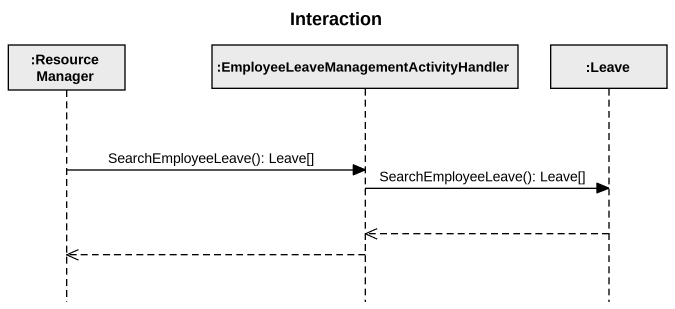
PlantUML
@startuml
title Interaction
hide footbox
participant ":Resource Manager" as Resource_Manager #EBEBEB
participant ":EmployeeLeaveManagementActivityHandler" as EmployeeLeaveManagementActiv #EBEBEB
participant ":Leave" as Leave #EBEBEB

Resource_Manager -> EmployeeLeaveManagementActiv : SearchEmployeeLeave(): Leave[]
EmployeeLeaveManagementActiv -> Leave : SearchEmployeeLeave(): Leave[]
Leave -->> EmployeeLeaveManagementActiv
EmployeeLeaveManagementActiv -->> Resource_Manager
@enduml
